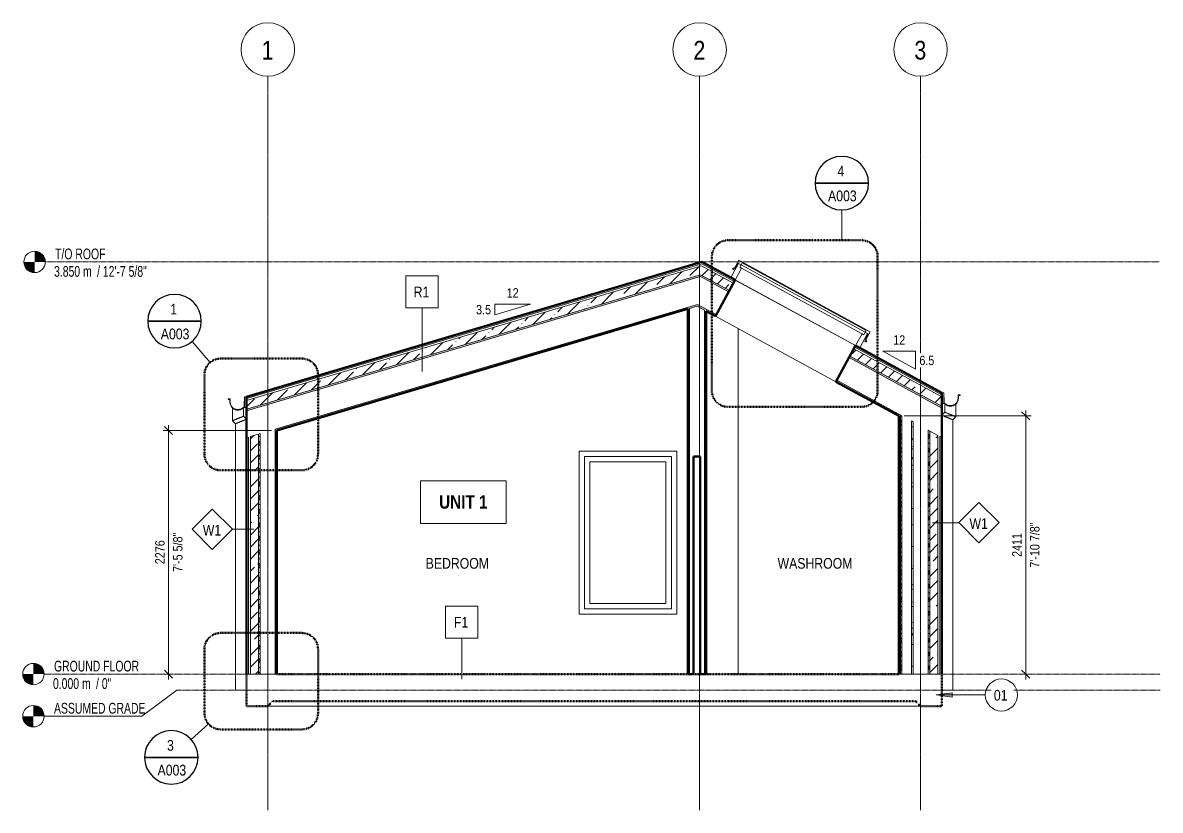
# Model space of a CAD drawing. Header units: millimetres. Extents: x 12719 to 44553, y -1517 to 6084.
# Drawn here: x 18882 to 29512, y -1272 to 6084 of the extents above; entities that cross this region are included whole.
import ezdxf

# ---------------------------------------------------------------- set-up
doc = ezdxf.new("R2010")
doc.units = ezdxf.units.MM
for name, pattern in [('CMHC_Center - Large', [18, 9, -3, 3, -3]), ('CMHC_Center - Medium', [12, 6, -2, 2, -2]), ('CMHC_Dash - Medium', [4, 2, -2])]:
    doc.linetypes.add(name, pattern=pattern)
for name, color, linetype, lineweight in [('A-ANNO-DIMS', 7, 'Continuous', 9), ('A-ANNO-DIMS-50', 7, 'Continuous', 9), ('A-ANNO-NOTE', 7, 'Continuous', 9), ('A-ANNO-SYMB', 7, 'Continuous', 9), ('A-AREA-IDEN', 7, 'Continuous', 9), ('A-FLOR', 7, 'Continuous', 18), ('A-FLOR-IDEN', 7, 'Continuous', 9), ('A-FLOR-LEVL', 7, 'Continuous', 9), ('A-FLOR-MCUT', 7, 'Continuous', 50), ('A-FLOR-OTLN', 7, 'Continuous', 18), ('A-GENM', 7, 'Continuous', 18), ('A-GLAZ', 7, 'Continuous', 18), ('A-ROOF', 7, 'Continuous', 18), ('A-ROOF-IDEN', 7, 'Continuous', 9), ('A-ROOF-MCUT', 7, 'Continuous', 18), ('A-ROOF-PATT', 7, 'Continuous', 50), ('A-WALL', 7, 'Continuous', 18), ('A-WALL-IDEN', 7, 'Continuous', 9), ('A-WALL-PATT', 7, 'Continuous', 50), ('G-ANNO-DIMS', 7, 'Continuous', 9), ('G-ANNO-TEXT', 7, 'Continuous', 9), ('I-WALL', 7, 'Continuous', 18), ('S-GRID', 7, 'Continuous', 9), ('S-GRID-IDEN', 7, 'Continuous', 9)]:
    doc.layers.add(name, color=color, linetype=linetype, lineweight=lineweight)
doc.styles.add('Arial Narrow', font='ARIALN.TTF', dxfattribs={"height": 100})
doc.styles.add('Arial Narrow_1', font='ARIALN.TTF', dxfattribs={"width": 0.85, "height": 100})
doc.styles.add('Arial Narrow_2', font='ARIALN.TTF', dxfattribs={"height": 87.5})
doc.styles.add('Arial Narrow_3', font='ARIALN.TTF', dxfattribs={"height": 175})
doc.styles.add('Arial Narrow_B_1', font='ARIALNB.TTF', dxfattribs={"height": 125})
doc.dimstyles.new('CMHC_Standard', dxfattribs={"dimscale": 304.8, "dimtxt": 89.55021, "dimasz": 0.246063, "dimexe": 0.164042, "dimexo": 0.164042, "dimgap": 0.04101, "dimtad": 1, "dimdec": 0, "dimzin": 0, "dimdsep": 46, "dimtxsty": 'Arial Narrow_2', "dimblk1": 'OBLIQUE', "dimblk2": 'OBLIQUE', "dimsah": 1, "dimcen": 0.09, "dimdle": 0.164042, "dimazin": 0, "dimtfac": 1, "dimtdec": 4, "dimtix": 1, "dimtmove": 0, "dimatfit": 3, "dimfxl": 1, "dimtvp": 1, "dimtfill": 1, "dimtolj": 1, "dimtzin": 0, "dimarcsym": 2})
pattern_1 = [(45, (24443.21, 1140), (-112.253, 112.253), []), (45, (24555.47, 1140), (-112.253, 112.253), [198.438, -39.688, 1.676, -38.011])]
pattern_2 = [(0, (24443.213, 1140), (0, 63.475), []), (315, (24443.213, 1140), (63.47415, 0), [89.767, -89.767]), (45, (24443.213, 1140), (63.47415, 0), [89.767, -89.767])]
pattern_3 = [(0, (24443.213, 1140), (203.2, 50.8), [16.764, -135.636, 16.764, -135.636, -812.8]), (0, (24443.213, 1140), (203.2, 50.8), [-304.8, 16.764, -288.036, 16.764, -135.636, -355.6]), (0, (24443.213, 1140), (203.2, 50.8), [-762, 16.764, -84.836, 16.764, -237.236]), (120, (24519.413, 1165.4), (-145.5941, 150.57636), [16.764, -135.636, 16.764, -135.636, -812.8]), (120, (24519.413, 1165.4), (-145.5941, 150.57636), [-304.8, 16.764, -288.036, 16.764, -135.636, -355.6]), (120, (24519.413, 1165.4), (-145.5941, 150.57636), [-762, 16.764, -84.836, 16.764, -237.236]), (240, (24544.813, 1267), (-57.6059, -201.37636), [16.764, -135.636, 16.764, -135.636, -812.8]), (240, (24544.813, 1267), (-57.6059, -201.37636), [-304.8, 16.764, -288.036, 16.764, -135.636, -355.6]), (240, (24544.813, 1267), (-57.6059, -201.37636), [-762, 16.764, -84.836, 16.764, -237.236])]

# ---------------------------------------------------------------- blocks, each defined once
blk = doc.blocks.new('Operable - 3_0_x5_0_-8899179-ADU-1 - E_W 1')
at = {"layer": 'A-GLAZ', "color": 9, "true_color": 0xc0c0c0}
for p, q in [((-57377.12613, 609.6), (-57377.12613, 2032)), ((-57377.12613, 2032), (-56564.32613, 2032)), ((-56564.32613, 2032), (-56564.32613, 609.6)), ((-57326.32613, 660.4), (-57326.32613, 1981.2)), ((-57326.32613, 1981.2), (-56615.12613, 1981.2)), ((-56615.12613, 1981.2), (-56615.12613, 660.4)), ((-56615.12613, 660.4), (-57326.32613, 660.4)), ((-56564.32613, 609.6), (-57377.12613, 609.6))]:
    blk.add_line(p, q, dxfattribs=at)
blk = doc.blocks.new('Skylight - 21_ x 54_ C08-8140695-ADU-1 - E_W 1')
at = {"layer": 'A-GLAZ'}
for p, q in [((-55936, 3836), (-56009, 3703)), ((-55947, 3843), (-55971, 3798)), ((-55967, 3793), (-55941, 3840)), ((-55935, 3865), (-55947, 3843)), ((-55941, 3840), (-55936, 3836)), ((-55913, 3824), (-55936, 3836)), ((-55936, 3836), (-55913, 3824)), ((-55901, 3847), (-55935, 3865)), ((-55913, 3824), (-55901, 3847)), ((-55901, 3847), (-55904, 3841)), ((-55904, 3841), (-54744, 3209)), ((-54741, 3215), (-55901, 3847)), ((-55971, 3798), (-55994, 3787)), ((-55994, 3787), (-55991, 3781)), ((-55991, 3781), (-55967, 3793)), ((-55970, 3681), (-55909, 3793)), ((-55926, 3802), (-55913, 3824)), ((-55909, 3793), (-55926, 3802)), ((-56009, 3703), (-55970, 3681)), ((-54754, 3193), (-54766, 3170)), ((-54741, 3215), (-54754, 3193)), ((-54731, 3180), (-54754, 3193)), ((-54754, 3193), (-54731, 3180)), ((-54744, 3209), (-54741, 3215)), ((-54708, 3197), (-54741, 3215)), ((-54720, 3174), (-54708, 3197)), ((-54782, 3179), (-54843, 3068)), ((-54804, 3047), (-54731, 3180)), ((-54766, 3170), (-54782, 3179)), ((-54726, 3177), (-54751, 3131)), ((-54751, 3131), (-54748, 3104)), ((-54748, 3104), (-54742, 3104)), ((-54744, 3130), (-54720, 3174)), ((-54742, 3104), (-54744, 3130)), ((-54731, 3180), (-54726, 3177)), ((-54843, 3068), (-54804, 3047))]:
    blk.add_line(p, q, dxfattribs=at)
at = {"layer": 'A-GLAZ', "color": 9, "true_color": 0xc0c0c0}
for p, q in [((-55972, 3770), (-55991, 3781)), ((-55961, 3790), (-55967, 3793)), ((-55913, 3824), (-54754, 3193)), ((-54754, 3193), (-55913, 3824)), ((-55909, 3793), (-54782, 3179)), ((-55970, 3681), (-54843, 3068)), ((-54748, 3104), (-54767, 3114)), ((-54751, 3131), (-54757, 3134))]:
    blk.add_line(p, q, dxfattribs=at)
blk = doc.blocks.new('Level - Standard-1636326-ADU-1 - E_W 1')
at = {"layer": 'A-FLOR-LEVL'}
h = blk.add_hatch(color=256, dxfattribs=at)
edge = h.paths.add_edge_path()
edge.add_line((-62526, -100), (-62526, 0))
edge.add_line((-62526, 0), (-62626, 0))
edge.add_arc((-62526, 0), 100, 180, 270)
h = blk.add_hatch(color=256, dxfattribs=at)
edge = h.paths.add_edge_path()
edge.add_line((-62526, 0), (-62426, 0))
edge.add_arc((-62526, 0), 100, 360, 450)
edge.add_line((-62526, 100), (-62526, 0))
blk.add_circle((-62526, 0), 100, dxfattribs=at)
blk = doc.blocks.new('Level - Standard-9115857-ADU-1 - E_W 1')
at = {"layer": 'A-FLOR-LEVL', "true_color": 0xff0000}
h = blk.add_hatch(color=1, dxfattribs=at)
edge = h.paths.add_edge_path()
edge.add_line((-62526, -393), (-62426, -393))
edge.add_arc((-62526, -393), 100, 0, 90)
edge.add_line((-62526, -293), (-62526, -393))
h = blk.add_hatch(color=1, dxfattribs=at)
edge = h.paths.add_edge_path()
edge.add_line((-62526, -493), (-62526, -393))
edge.add_line((-62526, -393), (-62626, -393))
edge.add_arc((-62526, -393), 100, 180, 270)
at = {"layer": 'A-FLOR-LEVL'}
blk.add_circle((-62526, -393), 100, dxfattribs=at)
blk = doc.blocks.new('DIMBLOCK1-ADU-1 - E_W 1')
at = {"layer": 'A-ANNO-DIMS-50', "lineweight": 18, "transparency": 16777216}
for p, q in [((28255, 2411), (28217, 2449)), ((28255, 2411), (28292, 2374)), ((28255, 0), (28217, 38)), ((28255, 0), (28292, -37))]:
    blk.add_line(p, q, dxfattribs=at)
at = {"layer": 'A-ANNO-DIMS-50', "transparency": 16777216}
for p, q in [((28255, 2461), (28255, -50)), ((28255, 2411), (27118, 2411)), ((28255, 2411), (28305, 2411)), ((28255, 0), (28205, 0)), ((28255, 0), (28258, 0))]:
    blk.add_line(p, q, dxfattribs=at)
at = {"layer": 'A-ANNO-DIMS-50', "color": 0, "transparency": 16777216, "insert": (28296, 994), "char_height": 87.5, "width": 506.6, "attachment_point": 1, "rotation": 90, "line_spacing_factor": 0.974696, "style": 'Arial Narrow_2', "bg_fill": 3, "box_fill_scale": 1.25, "bg_fill_color": 256, "bg_fill_true_color": 13158600, "bg_fill_transparency": 0}
blk.add_mtext('7\'-10 7/8"', dxfattribs=at)
at = {"layer": 'A-ANNO-DIMS-50', "color": 0, "transparency": 16777216, "insert": (28129, 1095), "char_height": 87.5, "width": 266.09, "attachment_point": 1, "rotation": 90, "line_spacing_factor": 0.974696, "style": 'Arial Narrow_2', "bg_fill": 3, "box_fill_scale": 1.25, "bg_fill_color": 256, "bg_fill_true_color": 13158600, "bg_fill_transparency": 0}
blk.add_mtext('2411', dxfattribs=at)
blk = doc.blocks.new('_Oblique')
at = {"color": 0, "linetype": 'ByBlock', "lineweight": -2}
blk.add_line((-0.5, -0.5), (0.5, 0.5), dxfattribs=at)
blk = doc.blocks.new('DIMBLOCK2-ADU-1 - E_W 1')
at = {"layer": 'A-ANNO-DIMS-50', "transparency": 16777216}
for p, q in [((20245, 2276), (20195, 2276)), ((20245, 2326), (20245, -50)), ((20245, 2276), (21208, 2276)), ((20245, 0), (20195, 0)), ((20245, 0), (20248, 0))]:
    blk.add_line(p, q, dxfattribs=at)
at = {"layer": 'A-ANNO-DIMS-50', "lineweight": 18, "transparency": 16777216}
for p, q in [((20245, 2276), (20208, 2313)), ((20245, 2276), (20283, 2238)), ((20245, 0), (20208, 38)), ((20245, 0), (20283, -37))]:
    blk.add_line(p, q, dxfattribs=at)
at = {"layer": 'A-ANNO-DIMS-50', "color": 0, "transparency": 16777216, "insert": (20287, 954), "char_height": 87.5, "width": 440.08, "attachment_point": 1, "rotation": 90, "line_spacing_factor": 0.974696, "style": 'Arial Narrow_2', "bg_fill": 3, "box_fill_scale": 1.25, "bg_fill_color": 256, "bg_fill_true_color": 13158600, "bg_fill_transparency": 0}
blk.add_mtext('7\'-5 5/8"', dxfattribs=at)
at = {"layer": 'A-ANNO-DIMS-50', "color": 0, "transparency": 16777216, "insert": (20120, 1027), "char_height": 87.5, "width": 266.09, "attachment_point": 1, "rotation": 90, "line_spacing_factor": 0.974696, "style": 'Arial Narrow_2', "bg_fill": 3, "box_fill_scale": 1.25, "bg_fill_color": 256, "bg_fill_true_color": 13158600, "bg_fill_transparency": 0}
blk.add_mtext('2276', dxfattribs=at)
blk = doc.blocks.new('Grid - Standard-408483-ADU-1 - E_W 1')
at = {"layer": 'S-GRID-IDEN'}
blk.add_circle((-60336, 5834), 250, dxfattribs=at)
for start, end in [(0, 180), (180, 360)]:
    blk.add_arc((-60336, 5834), 250, start, end, dxfattribs=at)
blk = doc.blocks.new('CMHC_Tag - Wall - Standard-410246-ADU-1 - E_W 1')
at = {"layer": 'A-ANNO-NOTE'}
for p, q in [((-60855, 1540), (-61042, 1353)), ((-60667, 1353), (-60855, 1540)), ((-61042, 1353), (-60855, 1165)), ((-60855, 1165), (-60667, 1353))]:
    blk.add_line(p, q, dxfattribs=at)
blk = doc.blocks.new('CMHC_Tag - Floor - Standard-411418-ADU-1 - E_W 1')
at = {"layer": 'A-ANNO-NOTE'}
for p, q in [((-58374, 636), (-58674, 636)), ((-58674, 636), (-58674, 336)), ((-58374, 336), (-58374, 636)), ((-58674, 336), (-58374, 336))]:
    blk.add_line(p, q, dxfattribs=at)
blk = doc.blocks.new('CMHC_Tag - Roof - Standard-411112-ADU-1 - E_W 1')
at = {"layer": 'A-ANNO-NOTE'}
for p, q in [((-58745, 3721), (-59045, 3721)), ((-59045, 3721), (-59045, 3421)), ((-58745, 3421), (-58745, 3721)), ((-59045, 3421), (-58745, 3421))]:
    blk.add_line(p, q, dxfattribs=at)
blk = doc.blocks.new('Drafting View - Standard-404800-ADU-1 - E_W 1')
at = {"layer": 'A-ANNO-SYMB', "lineweight": 25}
for p, q in [((-55222, 4586), (-54722, 4586)), ((-54722, 4586), (-55222, 4586)), ((-55222, 4586), (-54722, 4586))]:
    blk.add_line(p, q, dxfattribs=at)
for start, end in [(0, 180), (360, 180), (180, 360), (180, 360)]:
    blk.add_arc((-54972, 4586), 250, start, end, dxfattribs=at)
blk = doc.blocks.new('CMHC_Note - Keynote_ Section - 01-9371540-ADU-1 - E_W 1')
at = {"layer": 'A-ANNO-NOTE', "color": 1, "true_color": 0xff0000}
for start, end in [(0, 180), (180, 360)]:
    blk.add_arc((-53481, -195), 150, start, end, dxfattribs=at)
blk = doc.blocks.new('CMHC_Tag - Room - Name Only-3613886-ADU-1 - E_W 1')
at = {"layer": 'A-ANNO-NOTE'}
for p, q in [((-58910, 1806), (-58910, 1406)), ((-58110, 1806), (-58910, 1806)), ((-58110, 1406), (-58110, 1806)), ((-58910, 1406), (-58110, 1406))]:
    blk.add_line(p, q, dxfattribs=at)
at = {"layer": 'A-AREA-IDEN'}
for p, q in [((-58910, 1806), (-58910, 1406)), ((-58110, 1806), (-58910, 1806)), ((-58110, 1406), (-58110, 1806)), ((-58910, 1406), (-58110, 1406))]:
    blk.add_line(p, q, dxfattribs=at)

msp = doc.modelspace()

# ---------------------------------------------------------------- hatches: boundary and pattern name
at = {"layer": 'A-ANNO-NOTE', "true_color": 0xff0000}
msp.add_hatch(color=1, dxfattribs=at).paths.add_polyline_path([(27418.1, -194.5), (27568.1, -214.3), (27568.1, -174.8)])
at = {"layer": 'A-ROOF-PATT', "lineweight": 18, "true_color": 0x787878}
h = msp.add_hatch(dxfattribs=at)
h.set_pattern_fill('FP_1', color=8, style=0, pattern_type=2)
h.set_pattern_definition(pattern_1)
h.paths.add_polyline_path([(20972.2, 2475.6), (25216.6, 3730.5), (25485.7, 3583.9), (25522, 3650.7), (25225.3, 3812.3), (20972.2, 2554.9), (20972.2, 2514.7)])
h.paths.add_polyline_path([(27472.2, 2501.8), (27472.2, 2588.4), (26648.5, 3037.1), (26612.1, 2970.3), (27248.6, 2623.6)])
at = {"layer": 'A-ROOF-PATT', "lineweight": 18, "true_color": 0x808080}
h = msp.add_hatch(dxfattribs=at)
h.set_pattern_fill('FP_2', color=8, style=0, pattern_type=2)
h.set_pattern_definition(pattern_2)
h.paths.add_polyline_path([(20972.2, 2458.9), (25214.8, 3713.3), (25478, 3569.9), (25485.7, 3583.9), (25216.6, 3730.5), (20972.2, 2475.6), (20972.2, 2467.3)])
h.paths.add_polyline_path([(27472.2, 2483.6), (27472.2, 2501.8), (26612.1, 2970.3), (26604.4, 2956.3), (27248.6, 2605.4)])
h = msp.add_hatch(dxfattribs=at)
h.set_pattern_fill('FP_3', color=8, style=0, pattern_type=2)
h.set_pattern_definition(pattern_3)
h.paths.add_polyline_path([(21258.2, 2275.5), (25185.4, 3436.6), (25355.1, 3344.2), (25362.7, 3358.2), (25187.3, 3453.8), (21258.2, 2292.2)])
h.paths.add_polyline_path([(27068.2, 2411), (27068.2, 2429.2), (26489.2, 2744.6), (26481.5, 2730.6)])
at = {"layer": 'A-WALL-PATT', "lineweight": 18, "true_color": 0x808080}
h = msp.add_hatch(dxfattribs=at)
h.set_pattern_fill('FP_3', color=8, style=0, pattern_type=2)
h.set_pattern_definition(pattern_3)
h.paths.add_polyline_path([(25096.5, 0), (25112.5, 0), (25112.5, 3415), (25096.5, 3410.3), (25096.5, 1283.4)])
h = msp.add_hatch(dxfattribs=at)
h.set_pattern_fill('FP_3', color=8, style=0, pattern_type=2)
h.set_pattern_definition(pattern_3)
h.paths.add_polyline_path([(25268.2, 0), (25268.2, 3391.5), (25252.2, 3400.2), (25252.2, 0)])
h = msp.add_hatch(dxfattribs=at)
h.set_pattern_fill('FP_3', color=8, style=0, pattern_type=2)
h.set_pattern_definition(pattern_3)
h.paths.add_polyline_path([(27068.2, 0), (27084.2, 0), (27084.2, 2420.5), (27068.2, 2429.2), (27068.2, 1283.4)])
h = msp.add_hatch(dxfattribs=at)
h.set_pattern_fill('FP_2', color=8, style=0, pattern_type=2)
h.set_pattern_definition(pattern_2)
h.paths.add_polyline_path([(27084.2, 0), (27097.2, 0), (27097.2, 2413.4), (27084.2, 2420.5), (27084.2, 1283.4)])
h = msp.add_hatch(dxfattribs=at)
h.set_pattern_fill('FP_3', color=8, style=0, pattern_type=2)
h.set_pattern_definition(pattern_3)
h.paths.add_polyline_path([(27202.2, 0), (27202.2, 2356.2), (27186.2, 2365), (27186.2, 0)])
at = {"layer": 'A-WALL-PATT', "lineweight": 18, "true_color": 0x787878}
h = msp.add_hatch(dxfattribs=at)
h.set_pattern_fill('FP_1', color=8, style=0, pattern_type=2)
h.set_pattern_definition(pattern_1)
h.paths.add_polyline_path([(21086.2, 0), (21086.2, 2241.3), (21010.2, 2218.9), (21010.2, 0)])
at = {"layer": 'A-WALL-PATT', "lineweight": 18, "true_color": 0x808080}
h = msp.add_hatch(dxfattribs=at)
h.set_pattern_fill('FP_2', color=8, style=0, pattern_type=2)
h.set_pattern_definition(pattern_2)
h.paths.add_polyline_path([(21102.2, 0), (21102.2, 2246.1), (21086.2, 2241.3), (21086.2, 0)])
h = msp.add_hatch(dxfattribs=at)
h.set_pattern_fill('FP_3', color=8, style=0, pattern_type=2)
h.set_pattern_definition(pattern_3)
h.paths.add_polyline_path([(21258.2, 0), (21258.2, 2292.2), (21242.2, 2287.5), (21242.2, 0)])
h = msp.add_hatch(dxfattribs=at)
h.set_pattern_fill('FP_2', color=8, style=0, pattern_type=2)
h.set_pattern_definition(pattern_2)
h.paths.add_polyline_path([(27358.2, 0), (27358.2, 2271.3), (27342.2, 2280), (27342.2, 0)])
at = {"layer": 'A-WALL-PATT', "lineweight": 18, "true_color": 0x787878}
h = msp.add_hatch(dxfattribs=at)
h.set_pattern_fill('FP_1', color=8, style=0, pattern_type=2)
h.set_pattern_definition(pattern_1)
h.paths.add_polyline_path([(27434.2, 0), (27434.2, 2229.9), (27358.2, 2271.3), (27358.2, 0)])

# ---------------------------------------------------------------- linework, layer by layer
at = {"layer": 'A-ANNO-NOTE', "color": 1, "true_color": 0xff0000}
for p, q in [((27568.1, -174.8), (27418.1, -194.5)), ((27418.1, -194.5), (27568.1, -214.3)), ((27418.1, -194.5), (27877.7, -194.5)), ((27568.1, -214.3), (27568.1, -174.8))]:
    msp.add_line(p, q, dxfattribs=at)
at = {"layer": 'A-ANNO-SYMB'}
for p, q in [((26536.8, 4052.1), (26536.8, 4336.3)), ((20632.6, 2910.6), (20463.9, 3107.2)), ((20618.5, -466), (20457.1, -610.6))]:
    msp.add_line(p, q, dxfattribs=at)
at = {"layer": 'A-ANNO-SYMB', "color": 8, "linetype": 'CMHC_Dash - Medium', "lineweight": 50, "true_color": 0x808080}
for p, q in [((26721.4, 4052.1), (25472.2, 4052.1)), ((25322.2, 3902.1), (25322.2, 2646.1)), ((26871.4, 2646.1), (26871.4, 3902.1)), ((21491.5, 2946.8), (20730.2, 2946.8)), ((21641.5, 2054.1), (21641.5, 2796.8)), ((25472.2, 2496.1), (26721.4, 2496.1)), ((21641.5, -365.9), (21641.5, 234.1)), ((20730.2, -515.9), (21491.5, -515.9))]:
    msp.add_line(p, q, dxfattribs=at)
for centre, start, end in [((25472.2, 3902.1), 90, 180), ((26721.4, 3902.1), 0, 90), ((20730.2, 2796.8), 90, 180), ((21491.5, 2796.8), 0, 90), ((25472.2, 2646.1), 180, 270), ((26721.4, 2646.1), 270, 0), ((21491.5, 2054.1), 270, 0), ((21491.5, 234.1), 0, 90), ((20730.2, -365.9), 180, 270), ((21491.5, -365.9), 270, 0)]:
    msp.add_arc(centre, 150, start, end, dxfattribs=at)
at = {"layer": 'A-FLOR', "color": 1, "linetype": 'CMHC_Dash - Medium', "lineweight": 50, "true_color": 0xff0000}
for p, q in [((26972.2, 0), (21472.2, 0)), ((21218.2, -254), (27226.2, -254))]:
    msp.add_line(p, q, dxfattribs=at)
at = {"layer": 'A-FLOR-IDEN'}
for p, q in [((22984.8, 182.7), (22984.8, 336.3)), ((22984.8, -47.8), (22984.8, 182.7))]:
    msp.add_line(p, q, dxfattribs=at)
at = {"layer": 'A-FLOR-LEVL', "color": 1, "linetype": 'CMHC_Center - Medium', "true_color": 0xff0000}
msp.add_line((20321.3, -150), (29512.3, -150), dxfattribs=at)
at = {"layer": 'A-FLOR-MCUT', "color": 1, "linetype": 'CMHC_Dash - Medium', "true_color": 0xff0000}
for p, q in [((20972.2, 0), (20972.2, -300)), ((21472.2, 0), (21258.2, 0)), ((27068.2, 0), (26972.2, 0)), ((27472.2, -300), (27472.2, 0)), ((20972.2, -300), (21172.2, -300)), ((21172.2, -300), (21218.2, -254)), ((27226.2, -254), (27272.2, -300)), ((27272.2, -300), (27472.2, -300))]:
    msp.add_line(p, q, dxfattribs=at)
at = {"layer": 'A-FLOR-OTLN', "color": 9, "true_color": 0xc0c0c0}
for p, q in [((27472.2, 0), (27068.2, 0)), ((21172.2, -300), (27272.2, -300))]:
    msp.add_line(p, q, dxfattribs=at)
at = {"layer": 'A-GENM', "color": 9, "true_color": 0xc0c0c0}
for p, q in [((20842.5, 2486.1), (20842.5, 2366.4)), ((20944.1, 2408.5), (20944.1, 2486.2)), ((27500.3, 2445.4), (27472.2, 2417.3)), ((27500.3, 2523), (27500.3, 2445.4)), ((27601.9, 2403.3), (27601.9, 2522.9)), ((20842.5, 2366.4), (20870.6, 2338.3)), ((20972.2, 2380.4), (20944.1, 2408.5)), ((27573.8, 2375.2), (27601.9, 2403.3)), ((27573.8, -150), (27573.8, 2375.2)), ((20870.6, 2338.3), (20870.6, -150)), ((20870.6, -150), (20972.2, -150)), ((27472.2, -150), (27573.8, -150))]:
    msp.add_line(p, q, dxfattribs=at)
for points, knots in [([(20842.5, 2486.1), (20842.5, 2485.9), (20842.9, 2485.4), (20844.1, 2484.5), (20845, 2483.9), (20845.7, 2483.4), (20846.5, 2482.8), (20847.7, 2481.8), (20849.4, 2480.5), (20851.3, 2479.1), (20852.8, 2478.2), (20853.7, 2477.6), (20854.4, 2477.2), (20855.1, 2476.8), (20856, 2476.3), (20857.8, 2475.3), (20860.4, 2473.9), (20863.2, 2472.6), (20865.6, 2471.6), (20867.5, 2470.9), (20868.9, 2470.5), (20869.7, 2470.2), (20869.9, 2470.1)], [-1, -1, -1, -1, -0.94444444, -0.91666667, -0.90277778, -0.88888889, -0.875, -0.86111111, -0.83333333, -0.80555556, -0.79166667, -0.78472222, -0.77777778, -0.77083333, -0.76388889, -0.75, -0.72222222, -0.69444444, -0.68055556, -0.66666667, -0.65277778, -0.64925645, -0.64925645, -0.64925645, -0.64925645]), ([(20852, 2483.4), (20851.9, 2483.5), (20851, 2484.1), (20849.4, 2485.4), (20847.7, 2486.8), (20846.5, 2487.8), (20845.7, 2488.4), (20845, 2489), (20844.1, 2489.6), (20843.3, 2490.4), (20842.8, 2490.8), (20842.7, 2491)], [0.80259694, 0.80259694, 0.80259694, 0.80259694, 0.80555556, 0.83333333, 0.86111111, 0.875, 0.88888889, 0.90277778, 0.91666667, 0.94444444, 0.97284253, 0.97284253, 0.97284253, 0.97284253]), ([(20842.7, 2491), (20842.8, 2490.8), (20843.3, 2490.4), (20844.1, 2489.6), (20845, 2489), (20845.7, 2488.4), (20846.5, 2487.8), (20847.7, 2486.8), (20849.4, 2485.4), (20851, 2484.1), (20851.9, 2483.5), (20852, 2483.4)], [0.02715747, 0.02715747, 0.02715747, 0.02715747, 0.05555556, 0.08333333, 0.09722222, 0.11111111, 0.125, 0.13888889, 0.16666667, 0.19444444, 0.19740306, 0.19740306, 0.19740306, 0.19740306]), ([(20881.7, 2471.4), (20881, 2471.5), (20878.9, 2471.9), (20875.4, 2472.7), (20872, 2473.7), (20869.3, 2474.6), (20867.7, 2475.2), (20866.5, 2475.6), (20865.3, 2476.1), (20863.7, 2476.8), (20862.6, 2477.3), (20862, 2477.6)], [0.57080371, 0.57080371, 0.57080371, 0.57080371, 0.58333333, 0.61111111, 0.63888889, 0.65277778, 0.66666667, 0.67361111, 0.68055556, 0.69444444, 0.70880462, 0.70880462, 0.70880462, 0.70880462]), ([(20870.1, 2473.2), (20870.5, 2473.1), (20871.8, 2472.7), (20873.2, 2472.3), (20874.1, 2472)], [0.352739961, 0.352739961, 0.352739961, 0.352739961, 0.361111111, 0.380100114, 0.380100114, 0.380100114, 0.380100114]), ([(20873.4, 2469.1), (20874.1, 2468.9), (20876.2, 2468.4), (20879.7, 2467.6), (20884.2, 2466.9), (20888.7, 2466.5), (20893.3, 2466.4), (20897.2, 2466.5), (20899.6, 2466.7), (20900.4, 2466.7)], [-0.62499693, -0.62499693, -0.62499693, -0.62499693, -0.61111111, -0.58333333, -0.55555556, -0.52777778, -0.5, -0.47222222, -0.45715806, -0.45715806, -0.45715806, -0.45715806]), ([(20914.5, 2473.7), (20913.4, 2473.4), (20910.9, 2472.7), (20906.9, 2471.7), (20901, 2470.8), (20894.8, 2470.5), (20889.8, 2470.6), (20887.9, 2470.7), (20887.5, 2470.7)], [0.36658023, 0.36658023, 0.36658023, 0.36658023, 0.38888889, 0.41666667, 0.44444444, 0.5, 0.52777778, 0.53486052, 0.53486052, 0.53486052, 0.53486052]), ([(20901.8, 2466.9), (20902, 2466.9), (20903.7, 2467.1), (20906.9, 2467.6), (20911.1, 2468.5), (20914.6, 2469.5), (20917.2, 2470.3), (20919.1, 2471), (20921, 2471.6), (20923.4, 2472.6), (20926.2, 2474), (20928.4, 2475.1), (20929.4, 2475.7), (20929.5, 2475.8)], [-0.44861778, -0.44861778, -0.44861778, -0.44861778, -0.44444444, -0.41666667, -0.38888889, -0.36111111, -0.34722222, -0.33333333, -0.31944444, -0.30555556, -0.27777778, -0.25, -0.24862675, -0.24862675, -0.24862675, -0.24862675]), ([(20932.2, 2481.9), (20932, 2481.8), (20931.6, 2481.5), (20930.6, 2480.9), (20928.9, 2479.9), (20926.3, 2478.4), (20923.4, 2477), (20921.6, 2476.2), (20921, 2476)], [0.222222222, 0.222222222, 0.222222222, 0.222222222, 0.229166667, 0.236111111, 0.25, 0.277777778, 0.305555556, 0.319444444, 0.319444444, 0.319444444, 0.319444444]), ([(20926.8, 2477.7), (20927.7, 2478.2), (20928.6, 2478.7), (20929.5, 2479.2), (20929.6, 2479.3)], [0.727149228, 0.727149228, 0.727149228, 0.727149228, 0.75, 0.752093023, 0.752093023, 0.752093023, 0.752093023]), ([(20931.1, 2476.6), (20931.2, 2476.7), (20931.6, 2476.9), (20932.2, 2477.3), (20932.9, 2477.7), (20933.8, 2478.2), (20935.3, 2479.2), (20937.2, 2480.6), (20938.9, 2481.9), (20940.1, 2482.8), (20940.9, 2483.4), (20941.6, 2484), (20942.5, 2484.6), (20943.7, 2485.5), (20944.1, 2486), (20944.1, 2486.2)], [-0.23375616, -0.23375616, -0.23375616, -0.23375616, -0.22916667, -0.22222222, -0.21527778, -0.20833333, -0.19444444, -0.16666667, -0.13888889, -0.125, -0.11111111, -0.09722222, -0.08333333, -0.05555556, 0, 0, 0, 0]), ([(27500.3, 2523), (27500.3, 2522.9), (27500.7, 2522.4), (27501.9, 2521.4), (27502.8, 2520.8), (27503.5, 2520.3), (27504.3, 2519.7), (27505.5, 2518.7), (27507.2, 2517.4), (27509.1, 2516), (27510.6, 2515.1), (27511.5, 2514.5), (27512.2, 2514.1), (27512.8, 2513.8), (27513.2, 2513.6), (27513.3, 2513.5)], [-1, -1, -1, -1, -0.94444444, -0.91666667, -0.90277778, -0.88888889, -0.875, -0.86111111, -0.83333333, -0.80555556, -0.79166667, -0.78472222, -0.77777778, -0.77083333, -0.76624384, -0.76624384, -0.76624384, -0.76624384]), ([(27601.9, 2403.3), (27601.9, 2403.3), (27600.7, 2403.8), (27595.6, 2405.9), (27587.4, 2409.3), (27578.6, 2413), (27570.6, 2416.3), (27564.3, 2418.9), (27557.7, 2421.6), (27551.1, 2424.3), (27544.4, 2427.1), (27537.9, 2429.8), (27531.6, 2432.4), (27523.6, 2435.7), (27514.8, 2439.4), (27506.6, 2442.8), (27501.5, 2444.9), (27500.3, 2445.4), (27500.3, 2445.4)], [0, 0, 0, 0, 0.0833333, 0.1666667, 0.25, 0.3333333, 0.375, 0.4166667, 0.4583333, 0.5, 0.5416667, 0.5833333, 0.625, 0.6666667, 0.75, 0.8333333, 0.9166667, 1, 1, 1, 1]), ([(27523.4, 2512.8), (27522.8, 2513.1), (27521, 2513.9), (27518.1, 2515.3), (27515.5, 2516.7), (27513.8, 2517.8), (27512.8, 2518.3), (27512.4, 2518.6), (27512.1, 2518.7)], [0.680555556, 0.680555556, 0.680555556, 0.680555556, 0.694444444, 0.722222222, 0.75, 0.763888889, 0.770833333, 0.777777778, 0.777777778, 0.777777778, 0.777777778]), ([(27514.8, 2516.1), (27514.9, 2516.1), (27515.8, 2515.5), (27516.7, 2515), (27517.5, 2514.6)], [0.247906977, 0.247906977, 0.247906977, 0.247906977, 0.25, 0.272246917, 0.272246917, 0.272246917, 0.272246917]), ([(27514.9, 2512.6), (27515, 2512.6), (27516, 2512), (27518.2, 2510.8), (27521, 2509.5), (27523.4, 2508.5), (27525.3, 2507.8), (27527.2, 2507.2), (27529.8, 2506.3), (27533.2, 2505.4), (27537.5, 2504.4), (27540.7, 2503.9), (27542.4, 2503.7), (27542.6, 2503.7)], [-0.75137325, -0.75137325, -0.75137325, -0.75137325, -0.75, -0.72222222, -0.69444444, -0.68055556, -0.66666667, -0.65277778, -0.63888889, -0.61111111, -0.58333333, -0.55555556, -0.55138222, -0.55138222, -0.55138222, -0.55138222]), ([(27556.9, 2507.6), (27555, 2507.4), (27551.5, 2507.3), (27546.5, 2507.5), (27541.9, 2507.9), (27537.5, 2508.6), (27533.5, 2509.5), (27531, 2510.2), (27529.9, 2510.6)], [0.46513948, 0.46513948, 0.46513948, 0.46513948, 0.5, 0.52777778, 0.55555556, 0.58333333, 0.61111111, 0.63341977, 0.63341977, 0.63341977, 0.63341977]), ([(27544, 2503.6), (27544.8, 2503.5), (27547.2, 2503.4), (27551.1, 2503.2), (27555.7, 2503.4), (27560.2, 2503.7), (27564.7, 2504.4), (27568.2, 2505.2), (27570.3, 2505.7), (27571, 2505.9)], [-0.54284194, -0.54284194, -0.54284194, -0.54284194, -0.52777778, -0.5, -0.47222222, -0.44444444, -0.41666667, -0.38888889, -0.37500307, -0.37500307, -0.37500307, -0.37500307]), ([(27582.4, 2514.5), (27581.8, 2514.2), (27580.7, 2513.6), (27578.8, 2512.8), (27577, 2512.1), (27575.1, 2511.5), (27572.4, 2510.6), (27569, 2509.6), (27565.5, 2508.7), (27563.4, 2508.4), (27562.7, 2508.3)], [0.29119538, 0.29119538, 0.29119538, 0.29119538, 0.30555556, 0.31944444, 0.33333333, 0.34722222, 0.36111111, 0.38888889, 0.41666667, 0.42919629, 0.42919629, 0.42919629, 0.42919629]), ([(27570.3, 2508.9), (27571.2, 2509.1), (27572.6, 2509.5), (27573.9, 2509.9), (27574.3, 2510.1)], [0.619899886, 0.619899886, 0.619899886, 0.619899886, 0.638888889, 0.647260039, 0.647260039, 0.647260039, 0.647260039]), ([(27574.5, 2507), (27574.7, 2507), (27575.5, 2507.3), (27576.9, 2507.8), (27578.8, 2508.4), (27581.2, 2509.4), (27584, 2510.8), (27586.6, 2512.2), (27588.4, 2513.1), (27589.3, 2513.7), (27590, 2514.1), (27590.7, 2514.5), (27591.6, 2515), (27593.1, 2516), (27595, 2517.4), (27596.7, 2518.7), (27597.9, 2519.6), (27598.7, 2520.2), (27599.4, 2520.7), (27600.3, 2521.4), (27601.5, 2522.3), (27601.9, 2522.8), (27601.9, 2522.9)], [-0.35074355, -0.35074355, -0.35074355, -0.35074355, -0.34722222, -0.33333333, -0.31944444, -0.30555556, -0.27777778, -0.25, -0.23611111, -0.22916667, -0.22222222, -0.21527778, -0.20833333, -0.19444444, -0.16666667, -0.13888889, -0.125, -0.11111111, -0.09722222, -0.08333333, -0.05555556, 0, 0, 0, 0]), ([(27592.4, 2520.3), (27592.5, 2520.3), (27593.4, 2521), (27595, 2522.2), (27596.7, 2523.6), (27597.9, 2524.6), (27598.7, 2525.2), (27599.4, 2525.8), (27600.3, 2526.5), (27601.1, 2527.2), (27601.6, 2527.6), (27601.7, 2527.8)], [0.80259694, 0.80259694, 0.80259694, 0.80259694, 0.80555556, 0.83333333, 0.86111111, 0.875, 0.88888889, 0.90277778, 0.91666667, 0.94444444, 0.97284253, 0.97284253, 0.97284253, 0.97284253]), ([(27601.7, 2527.8), (27601.6, 2527.6), (27601.1, 2527.2), (27600.3, 2526.5), (27599.4, 2525.8), (27598.7, 2525.2), (27597.9, 2524.6), (27596.7, 2523.6), (27595, 2522.2), (27593.4, 2521), (27592.5, 2520.3), (27592.4, 2520.3)], [0.02715747, 0.02715747, 0.02715747, 0.02715747, 0.05555556, 0.08333333, 0.09722222, 0.11111111, 0.125, 0.13888889, 0.16666667, 0.19444444, 0.19740306, 0.19740306, 0.19740306, 0.19740306]), ([(20944.1, 2408.5), (20944.1, 2408.5), (20942.9, 2408), (20937.8, 2405.9), (20929.6, 2402.5), (20920.8, 2398.9), (20912.8, 2395.6), (20906.5, 2392.9), (20899.9, 2390.2), (20893.3, 2387.5), (20886.6, 2384.7), (20880.1, 2382), (20873.8, 2379.4), (20865.8, 2376.1), (20857, 2372.4), (20848.8, 2369.1), (20843.7, 2366.9), (20842.5, 2366.4), (20842.5, 2366.4)], [0, 0, 0, 0, 0.0833333, 0.1666667, 0.25, 0.3333333, 0.375, 0.4166667, 0.4583333, 0.5, 0.5416667, 0.5833333, 0.625, 0.6666667, 0.75, 0.8333333, 0.9166667, 1, 1, 1, 1]), ([(20972.2, 2380.4), (20972.2, 2380.4), (20971, 2379.9), (20965.9, 2377.8), (20957.7, 2374.4), (20948.9, 2370.8), (20940.9, 2367.5), (20934.6, 2364.8), (20928, 2362.1), (20921.4, 2359.4), (20914.7, 2356.6), (20908.2, 2353.9), (20901.9, 2351.3), (20893.9, 2348), (20885.1, 2344.3), (20876.9, 2341), (20871.8, 2338.8), (20870.6, 2338.4), (20870.6, 2338.3)], [0, 0, 0, 0, 0.0833333, 0.1666667, 0.25, 0.3333333, 0.375, 0.4166667, 0.4583333, 0.5, 0.5416667, 0.5833333, 0.625, 0.6666667, 0.75, 0.8333333, 0.9166667, 1, 1, 1, 1]), ([(27573.8, 2375.2), (27573.8, 2375.2), (27572.6, 2375.7), (27567.5, 2377.8), (27559.3, 2381.2), (27550.5, 2384.9), (27542.5, 2388.2), (27536.2, 2390.8), (27529.6, 2393.5), (27523, 2396.2), (27516.3, 2399), (27509.8, 2401.7), (27503.5, 2404.3), (27495.5, 2407.6), (27486.7, 2411.3), (27478.5, 2414.7), (27473.4, 2416.8), (27472.2, 2417.3), (27472.2, 2417.3)], [0, 0, 0, 0, 0.0833333, 0.1666667, 0.25, 0.3333333, 0.375, 0.4166667, 0.4583333, 0.5, 0.5416667, 0.5833333, 0.625, 0.6666667, 0.75, 0.8333333, 0.9166667, 1, 1, 1, 1])]:
    msp.add_open_spline(points, degree=3, knots=knots, dxfattribs=at)
for points in [[(20846, 2487), (20846.2, 2486.9), (20846.3, 2486.8), (20846.5, 2486.6)], [(20846.5, 2486.6), (20846.3, 2486.8), (20846.2, 2486.9), (20846, 2487)], [(20898.4, 2469.6), (20899.4, 2469.7), (20900.3, 2469.7), (20901.3, 2469.8)], [(27543.1, 2506.7), (27544.1, 2506.6), (27545, 2506.5), (27546, 2506.4)], [(27598.4, 2523.9), (27598.2, 2523.7), (27598.1, 2523.6), (27597.9, 2523.5)], [(27597.9, 2523.5), (27598.1, 2523.6), (27598.2, 2523.7), (27598.4, 2523.9)]]:
    msp.add_open_spline(points, degree=3, dxfattribs=at)
at = {"layer": 'A-ROOF', "lineweight": 50}
for p, q in [((25229.3, 3850), (20972.2, 2591.4)), ((25538.8, 3681.4), (25229.3, 3850)), ((25355.1, 3344.2), (25538.8, 3681.4)), ((21258.2, 2275.5), (25096.5, 3410.3)), ((25268.2, 3391.5), (25355.1, 3344.2)), ((26665.2, 3067.8), (26481.5, 2730.6)), ((27472.2, 2628.2), (26665.2, 3067.8)), ((26481.5, 2730.6), (27068.2, 2411)), ((20972.2, 2591.4), (20972.2, 2207.6)), ((27472.2, 2209.2), (27472.2, 2628.2))]:
    msp.add_line(p, q, dxfattribs=at)
at = {"layer": 'A-ROOF'}
for p, q in [((25227.4, 3832.8), (20972.2, 2574.7)), ((25531.1, 3667.3), (25227.4, 3832.8)), ((25225.3, 3812.3), (20972.2, 2554.9)), ((25216.6, 3730.5), (20972.2, 2475.6)), ((25485.7, 3583.9), (25216.6, 3730.5)), ((25522, 3650.7), (25225.3, 3812.3)), ((25214.8, 3713.3), (20972.2, 2458.9)), ((25478, 3569.9), (25214.8, 3713.3)), ((21242.2, 2287.5), (25187.3, 3453.8)), ((25112.5, 3415), (25185.4, 3436.6)), ((25185.4, 3436.6), (25252.2, 3400.2)), ((25187.3, 3453.8), (25362.7, 3358.2)), ((27472.2, 2588.4), (26648.5, 3037.1)), ((27472.2, 2610), (26657.5, 3053.8)), ((27472.2, 2483.6), (26604.4, 2956.3)), ((27472.2, 2501.8), (26612.1, 2970.3)), ((26489.2, 2744.6), (27068.2, 2429.2))]:
    msp.add_line(p, q, dxfattribs=at)
at = {"layer": 'A-ROOF', "color": 9, "true_color": 0xc0c0c0}
for p, q in [((25538.8, 3681.4), (26665.2, 3067.8)), ((26481.5, 2730.6), (25355.1, 3344.2))]:
    msp.add_line(p, q, dxfattribs=at)
at = {"layer": 'A-ROOF-IDEN'}
for p, q in [((22613.6, 3214.4), (22613.6, 3421)), ((22613.6, 2828), (22613.6, 3214.4))]:
    msp.add_line(p, q, dxfattribs=at)
at = {"layer": 'A-ROOF-MCUT'}
for p, q in [((20821.2, 2572.5), (20803.2, 2572.5)), ((20803.2, 2572.5), (20803.2, 2566.4)), ((20803.2, 2566.4), (20818.2, 2566.4)), ((20818.2, 2566.4), (20818.2, 2537.5)), ((20821.2, 2537.6), (20821.2, 2572.5)), ((20972.2, 2591.4), (20953.2, 2591.4)), ((20953.2, 2591.4), (20953.2, 2491.4)), ((27491.2, 2628.2), (27472.2, 2628.2)), ((27491.2, 2528.2), (27491.2, 2628.2)), ((27494.2, 2583.1), (27491.2, 2583.1)), ((27494.2, 2534.1), (27494.2, 2583.1)), ((27641.2, 2609.3), (27623.2, 2609.3)), ((27623.2, 2609.3), (27623.2, 2574.4)), ((27626.2, 2574.3), (27626.2, 2603.2)), ((27626.2, 2603.2), (27641.2, 2603.2)), ((27641.2, 2603.2), (27641.2, 2609.3)), ((20953.2, 2546.2), (20950.2, 2546.2)), ((20950.2, 2546.2), (20950.2, 2497.2)), ((20953.2, 2491.4), (20972.2, 2491.4)), ((27472.2, 2528.2), (27491.2, 2528.2))]:
    msp.add_line(p, q, dxfattribs=at)
for centre, radius, start, end in [((27551.1, 2578.4), 75.2, 217.09655, 356.90345), ((27551.1, 2578.4), 72.2, 217.88858, 356.83972), ((20893.2, 2541.5), 75.2, 183.09655, 322.90345), ((20893.2, 2541.5), 72.2, 183.16028, 322.11142)]:
    msp.add_arc(centre, radius, start, end, dxfattribs=at)
at = {"layer": 'A-WALL'}
for p, q in [((25112.5, 0), (25112.5, 3415)), ((25252.2, 0), (25252.2, 3400.2)), ((27097.2, 2413.4), (27068.2, 2429.2)), ((27084.2, 0), (27084.2, 2420.5)), ((27097.2, 0), (27097.2, 2413.4)), ((27186.2, 2365), (27186.2, 0)), ((27202.2, 2356.2), (27186.2, 2365)), ((27202.2, 0), (27202.2, 2356.2)), ((21102.2, 2246.1), (21010.2, 2218.9)), ((21086.2, 2241.3), (21086.2, 0)), ((21102.2, 2246.1), (21102.2, 0)), ((21242.2, 2287.5), (21242.2, 0)), ((27434.2, 2229.9), (27342.2, 2280)), ((27342.2, 0), (27342.2, 2280)), ((27358.2, 0), (27358.2, 2271.3)), ((20991.2, 2213.3), (20972.2, 2207.6)), ((20991.2, 2213.3), (20991.2, 0)), ((21010.2, 2218.9), (21010.2, 0)), ((27434.2, 0), (27434.2, 2229.9)), ((27472.2, 2209.2), (27453.2, 2219.5)), ((27453.2, 0), (27453.2, 2219.5))]:
    msp.add_line(p, q, dxfattribs=at)
at = {"layer": 'A-WALL', "lineweight": 50}
for p, q in [((21258.2, 0), (21258.2, 2275.5)), ((20972.2, 2207.6), (20972.2, 0)), ((27472.2, 0), (27472.2, 2209.2))]:
    msp.add_line(p, q, dxfattribs=at)
at = {"layer": 'A-WALL', "color": 9, "true_color": 0xc0c0c0}
for p, q in [((24080.5, 2082.8), (24994.9, 2082.8)), ((24080.5, 558.8), (24080.5, 2082.8)), ((24994.9, 2082.8), (24994.9, 558.8)), ((24994.9, 558.8), (24080.5, 558.8)), ((20972.2, 0), (21258.2, 0))]:
    msp.add_line(p, q, dxfattribs=at)
at = {"layer": 'I-WALL', "lineweight": 50}
for p, q in [((25096.5, 3410.3), (25096.5, 0)), ((25268.2, 0), (25268.2, 3391.5)), ((27068.2, 2411), (27068.2, 0)), ((25150.6, 0), (25150.6, 2032)), ((25150.6, 2032), (25214.1, 2032)), ((25214.1, 2032), (25214.1, 0)), ((25096.5, 0), (25150.6, 0)), ((25214.1, 0), (25268.2, 0))]:
    msp.add_line(p, q, dxfattribs=at)
at = {"layer": 'I-WALL', "color": 9, "true_color": 0xc0c0c0}
msp.add_line((25568.2, 3228.1), (25568.2, 0), dxfattribs=at)
at = {"layer": 'S-GRID', "color": 8, "linetype": 'CMHC_Center - Large', "true_color": 0x808080}
msp.add_line((25207.7, -1271.5), (25207.7, 5583.8), dxfattribs=at)

# ---------------------------------------------------------------- block references
at = {"layer": 'A-ANNO-SYMB', "lineweight": 25}
for p in [(81508.4, 0), (75272.7, -1289.3), (75242.5, -5363.6)]:
    msp.add_blockref('Drafting View - Standard-404800-ADU-1 - E_W 1', p, dxfattribs=at)
at = {"layer": 'A-AREA-IDEN'}
msp.add_blockref('CMHC_Tag - Room - Name Only-3613886-ADU-1 - E_W 1', (81508.4, 0), dxfattribs=at)
at = {"layer": 'A-FLOR-IDEN'}
msp.add_blockref('CMHC_Tag - Floor - Standard-411418-ADU-1 - E_W 1', (81508.4, 0), dxfattribs=at)
at = {"layer": 'A-FLOR-LEVL'}
for name, p in [('Level - Standard-1636326-ADU-1 - E_W 1', (81518.3, 3850)), ('Level - Standard-1636326-ADU-1 - E_W 1', (81508.4, 0)), ('Level - Standard-9115857-ADU-1 - E_W 1', (81508.4, 0))]:
    msp.add_blockref(name, p, dxfattribs=at)
at = {"layer": 'A-GLAZ', "color": 9, "true_color": 0xc0c0c0}
for name in ['Skylight - 21_ x 54_ C08-8140695-ADU-1 - E_W 1', 'Operable - 3_0_x5_0_-8899179-ADU-1 - E_W 1']:
    msp.add_blockref(name, (81508.4, 0), dxfattribs=at)
at = {"layer": 'A-ROOF-IDEN'}
msp.add_blockref('CMHC_Tag - Roof - Standard-411112-ADU-1 - E_W 1', (81508.4, 0), dxfattribs=at)
at = {"layer": 'S-GRID-IDEN'}
for p in [(81508.4, 0), (85543.9, 0), (87608.4, 0)]:
    msp.add_blockref('Grid - Standard-408483-ADU-1 - E_W 1', p, dxfattribs=at)

# ---------------------------------------------------------------- texts
at = {"layer": 'A-ANNO-SYMB', "char_height": 100, "attachment_point": 1, "style": 'Arial Narrow'}
for s, insert, width in [('4', (26496.2, 4748.2), 80.169), ('A003', (26407.9, 4516.6), 336.709), ('1', (20260.5, 3458.9), 80.169), ('A003', (20172.2, 3227.2), 336.709), ('3', (20230.3, -615.4), 80.169), ('A003', (20142, -847), 336.709)]:
    msp.add_mtext(s, dxfattribs=dict(at, insert=insert, width=width))
at = {"layer": 'A-FLOR-IDEN', "insert": (22911.6, 534.2), "char_height": 100, "width": 168.354, "attachment_point": 1, "style": 'Arial Narrow'}
msp.add_mtext('F1', dxfattribs=at)
at = {"layer": 'A-FLOR-LEVL', "char_height": 100, "attachment_point": 1, "style": 'Arial Narrow_1', "bg_fill": 3, "box_fill_scale": 1.25, "bg_fill_color": 256, "bg_fill_true_color": 13158600, "bg_fill_transparency": 0}
for s, insert, width in [('T/O ROOF', (19184.3, 3974.4), 579.219), ('GROUND FLOOR', (19174.3, 124.4), 971.044)]:
    msp.add_mtext(s, dxfattribs=dict(at, insert=insert, width=width))
at = {"layer": 'A-FLOR-LEVL', "color": 1, "true_color": 0xff0000, "insert": (19174.3, -268.6), "char_height": 100, "width": 1056.223, "attachment_point": 1, "style": 'Arial Narrow_1', "bg_fill": 3, "box_fill_scale": 1.25, "bg_fill_color": 256, "bg_fill_true_color": 13158600, "bg_fill_transparency": 0}
msp.add_mtext('ASSUMED GRADE', dxfattribs=at)
at = {"layer": 'A-ROOF-IDEN', "insert": (22535.4, 3618.9), "char_height": 100, "width": 180.38, "attachment_point": 1, "style": 'Arial Narrow'}
msp.add_mtext('R1', dxfattribs=at)
at = {"layer": 'G-ANNO-TEXT', "char_height": 100, "attachment_point": 1, "style": 'Arial Narrow', "bg_fill": 3, "box_fill_scale": 1.25, "bg_fill_color": 256, "bg_fill_true_color": 13158600, "bg_fill_transparency": 0}
for s, insert, width in [('BEDROOM', (22647.7, 1084.5), 725.527), ('WASHROOM', (25936, 1084.5), 857.806)]:
    msp.add_mtext(s, dxfattribs=dict(at, insert=insert, width=width))

# ---------------------------------------------------------------- next in the draw order: linework, layer by layer
at = {"layer": 'A-FLOR-LEVL', "color": 1, "true_color": 0xff0000}
for p, q in [((20321.3, -150), (19995.5, -393)), ((19995.5, -393), (19082.3, -393))]:
    msp.add_line(p, q, dxfattribs=at)

# ---------------------------------------------------------------- next in the draw order: texts
at = {"layer": 'A-AREA-IDEN', "insert": (22772.7, 1670.5), "char_height": 125, "width": 549.156, "attachment_point": 1, "style": 'Arial Narrow_B_1', "bg_fill": 3, "box_fill_scale": 1.25, "bg_fill_color": 256, "bg_fill_true_color": 13158600, "bg_fill_transparency": 0}
msp.add_mtext('UNIT 1', dxfattribs=at)
at = {"layer": 'A-FLOR-LEVL', "char_height": 100, "width": 439.525, "attachment_point": 1, "style": 'Arial Narrow_1', "bg_fill": 3, "box_fill_scale": 1.25, "bg_fill_color": 256, "bg_fill_true_color": 13158600, "bg_fill_transparency": 0}
for s, insert in [('3.850 m', (19174.9, 3811.7)), ('0.000 m', (19164.9, -38.3))]:
    msp.add_mtext(s, dxfattribs=dict(at, insert=insert))
at = {"layer": 'G-ANNO-DIMS', "char_height": 87.5, "attachment_point": 1, "line_spacing_factor": 0.974696, "style": 'Arial Narrow_2', "bg_fill": 3, "box_fill_scale": 1.25, "bg_fill_color": 256, "bg_fill_true_color": 13158600, "bg_fill_transparency": 0}
for s, insert, width in [('12', (23405.1, 3604.4), 133.246), ('3.5', (23119, 3448), 166.557), ('12', (27017.1, 3164.5), 133.246)]:
    msp.add_mtext(s, dxfattribs=dict(at, insert=insert, width=width))
at = {"layer": 'S-GRID-IDEN', "char_height": 175, "width": 136.287, "attachment_point": 1, "style": 'Arial Narrow_3', "bg_fill": 3, "box_fill_scale": 1.25, "bg_fill_color": 256, "bg_fill_true_color": 13158600, "bg_fill_transparency": 0}
for s, insert in [('1', (21114.1, 5914.9)), ('2', (25149.6, 5914.9)), ('3', (27214.1, 5914.9))]:
    msp.add_mtext(s, dxfattribs=dict(at, insert=insert))

# ---------------------------------------------------------------- next in the draw order: linework, layer by layer
at = {"layer": 'G-ANNO-DIMS'}
for p, q in [((23292.8, 3355.7), (23292.8, 3454.9)), ((23628.4, 3454.9), (23292.8, 3454.9)), ((23628.4, 3454.9), (23292.8, 3355.7))]:
    msp.add_line(p, q, dxfattribs=at)

# ---------------------------------------------------------------- next in the draw order: texts
at = {"layer": 'A-FLOR-LEVL', "char_height": 100, "attachment_point": 1, "style": 'Arial Narrow_1', "bg_fill": 3, "box_fill_scale": 1.25, "bg_fill_color": 256, "bg_fill_true_color": 13158600, "bg_fill_transparency": 0}
for s, insert, width in [('/ 12\'-7 5/8"', (19576.8, 3811.7), 586.034), ('/ 0"', (19566.9, -38.3), 180.58)]:
    msp.add_mtext(s, dxfattribs=dict(at, insert=insert, width=width))

# ---------------------------------------------------------------- next in the draw order: linework, layer by layer
at = {"layer": 'A-FLOR-LEVL', "color": 8, "linetype": 'CMHC_Center - Medium', "true_color": 0x808080}
for p, q in [((19092.2, 3850), (29502.3, 3850)), ((19082.3, 0), (29512.3, 0))]:
    msp.add_line(p, q, dxfattribs=at)

# ---------------------------------------------------------------- next in the draw order: dimensions: what is measured, and where the dimension line sits
at = {"layer": 'A-ANNO-DIMS'}
for base, p1, p2, override, picture, middle in [((28254.5, 0), (27068.2, 2411), (28307.5, 0), {"dimpost": '<>\\X', "dimfxl": 2710.902696}, 'DIMBLOCK1-ADU-1 - E_W 1', (28254.5, 1205.5)), ((20245.3133, 0), (21258.1982, 2275.5092), (20298.3463, 0), {"dimpost": '<>\\X', "dimfxl": 2469.667515}, 'DIMBLOCK2-ADU-1 - E_W 1', (20245.3133, 1137.7546))]:
    dim = msp.add_linear_dim(base=base, p1=p1, p2=p2, angle=90, dimstyle='CMHC_Standard', override=override, dxfattribs=at)
    dim.commit()
    dim.dimension.update_dxf_attribs({"geometry": picture, "text_midpoint": middle})

# ---------------------------------------------------------------- next in the draw order: linework, layer by layer
at = {"layer": 'A-ANNO-SYMB', "color": 8, "linetype": 'CMHC_Dash - Medium', "lineweight": 50, "true_color": 0x808080}
for p, q in [((20580.2, 2796.8), (20580.2, 2054.1)), ((20730.2, 1904.1), (21491.5, 1904.1)), ((21491.5, 384.1), (20730.2, 384.1)), ((20580.2, 234.1), (20580.2, -365.9))]:
    msp.add_line(p, q, dxfattribs=at)
for centre, start, end in [((20730.2, 2054.1), 180, 270), ((20730.2, 234.1), 90, 180)]:
    msp.add_arc(centre, 150, start, end, dxfattribs=at)
at = {"layer": 'A-WALL-IDEN'}
for p, q in [((27382.6, 1414.5), (27630.8, 1414.5)), ((27404.2, 1414.5), (27382.6, 1414.5)), ((21040.9, 1352.5), (20841.4, 1352.5))]:
    msp.add_line(p, q, dxfattribs=at)
at = {"layer": 'S-GRID', "color": 8, "linetype": 'CMHC_Center - Large', "true_color": 0x808080}
for p, q in [((21172.2, -1271.5), (21172.2, 5583.8)), ((27272.2, -1271.5), (27272.2, 5583.8))]:
    msp.add_line(p, q, dxfattribs=at)

# ---------------------------------------------------------------- next in the draw order: block references
at = {"layer": 'A-ANNO-NOTE', "color": 1, "true_color": 0xff0000}
msp.add_blockref('CMHC_Note - Keynote_ Section - 01-9371540-ADU-1 - E_W 1', (81508.4, 0), dxfattribs=at)
at = {"layer": 'A-WALL-IDEN'}
for p in [(88672.8, 62), (81508.4, 0)]:
    msp.add_blockref('CMHC_Tag - Wall - Standard-410246-ADU-1 - E_W 1', p, dxfattribs=at)

# ---------------------------------------------------------------- next in the draw order: texts
at = {"layer": 'A-WALL-IDEN', "char_height": 100, "width": 212.447, "attachment_point": 1, "style": 'Arial Narrow'}
for insert in [(20565, 1394.2), (27729.3, 1456.3)]:
    msp.add_mtext('W1', dxfattribs=dict(at, insert=insert))

# ---------------------------------------------------------------- next in the draw order: texts
at = {"layer": 'A-ANNO-NOTE', "color": 1, "true_color": 0xff0000, "insert": (27957.4, -147.5), "char_height": 100, "width": 160.337, "attachment_point": 1, "style": 'Arial Narrow', "bg_fill": 3, "box_fill_scale": 1.25, "bg_fill_color": 256, "bg_fill_true_color": 13158600, "bg_fill_transparency": 0}
msp.add_mtext('01', dxfattribs=at)
at = {"layer": 'G-ANNO-DIMS', "insert": (27261.3, 2974), "char_height": 87.5, "width": 166.557, "attachment_point": 1, "line_spacing_factor": 0.974696, "style": 'Arial Narrow_2', "bg_fill": 3, "box_fill_scale": 1.25, "bg_fill_color": 256, "bg_fill_true_color": 13158600, "bg_fill_transparency": 0}
msp.add_mtext('6.5', dxfattribs=at)

# ---------------------------------------------------------------- next in the draw order: linework, layer by layer
at = {"layer": 'G-ANNO-DIMS'}
for p, q in [((26918.9, 3015), (27226.3, 3015)), ((26918.9, 3015), (27226.3, 2847.6)), ((27226.3, 2847.6), (27226.3, 3015))]:
    msp.add_line(p, q, dxfattribs=at)

doc.saveas('drawing.dxf')
